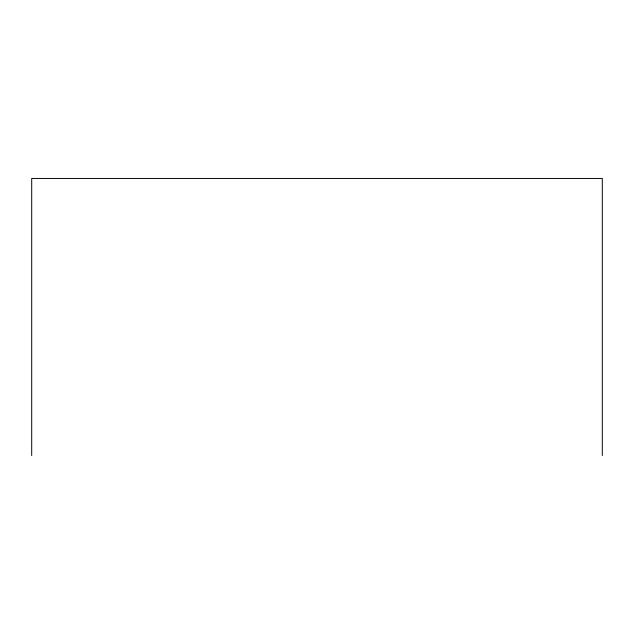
<?xml version="1.0" encoding="UTF-8"?>
<svg xmlns="http://www.w3.org/2000/svg" width="634" height="634" viewBox="0 0 634 634"><rect width="100%" height="100%" fill="white"/><g stroke="black" fill="none" stroke-linecap="round" stroke-linejoin="round"><path stroke-width="0.95" d="M602.3 455.545L602.3 178.455L31.7 178.455L31.7 455.545"/></g></svg>
